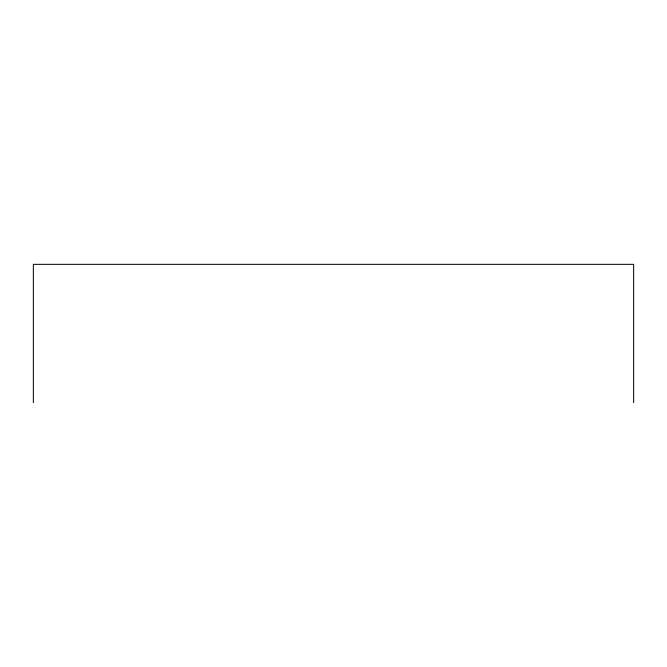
<?xml version="1.0" encoding="UTF-8"?>
<svg xmlns="http://www.w3.org/2000/svg" width="667" height="667" viewBox="0 0 667 667"><rect width="100%" height="100%" fill="white"/><g stroke="black" fill="none" stroke-linecap="round" stroke-linejoin="round"><path stroke-width="1" d="M633.65 402.66L633.65 264.34L33.35 264.34L33.35 402.66"/></g></svg>
